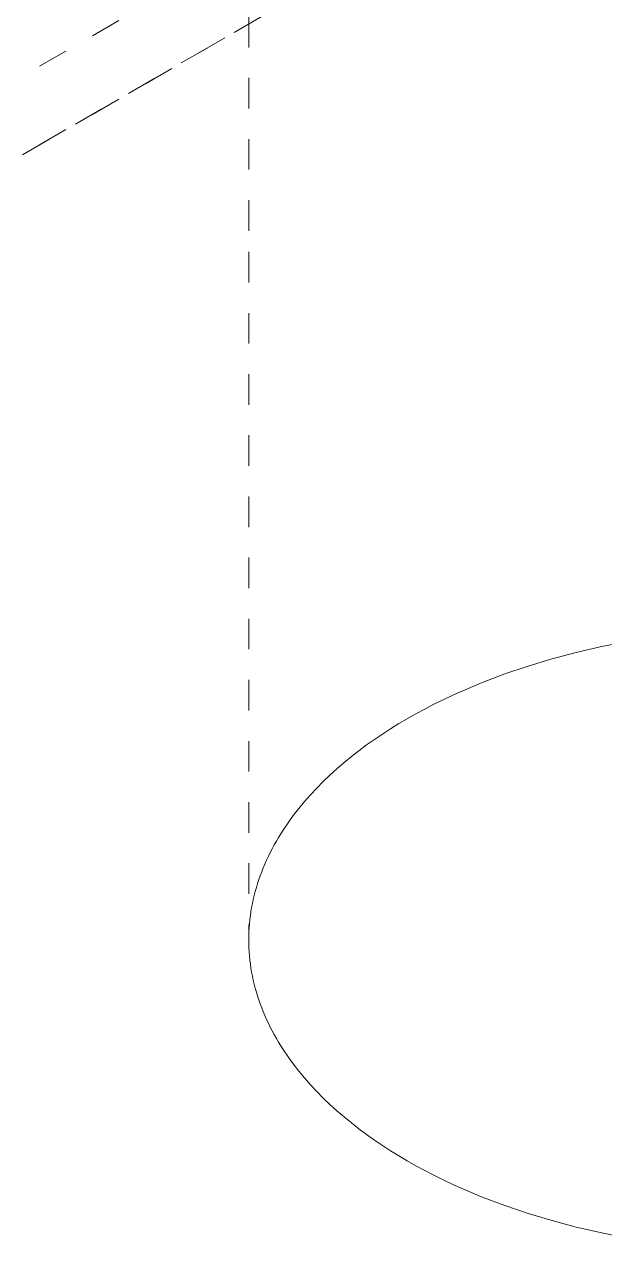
# Model space of a CAD drawing. Header units: inches. Extents: x -13 to 609, y -6 to 131.
# Drawn here: x 151.976 to 153.877, y 58.967 to 62.936 of the extents above; entities that cross this region are included whole.
import ezdxf

# ---------------------------------------------------------------- set-up
doc = ezdxf.new("R2010")
doc.units = ezdxf.units.IN
doc.linetypes.add('HIDDEN', pattern=[1.905, 1.27, -0.635])
doc.layers.add('ZANO_R_przerywana', color=250, linetype='HIDDEN', lineweight=0)

msp = doc.modelspace()

# ---------------------------------------------------------------- linework, layer by layer
at = {"layer": 'ZANO_R_przerywana', "ltscale": 0.05}
for p, q in [((152.71137, 64.76069), (152.71137, 62.19157)), ((147.52332, 60.19832), (154.48264, 64.21674)), ((154.48224, 63.95957), (147.52292, 59.94115)), ((147.52332, 59.94115), (154.48264, 63.95957)), ((152.71137, 62.19157), (152.71137, 59.94138)), ((153.86133, 60.8992), (153.77937, 60.88011)), ((153.94561, 60.91605), (153.86133, 60.8992)), ((153.69996, 60.85891), (153.62334, 60.83575)), ((153.77937, 60.88011), (153.69996, 60.85891)), ((153.62334, 60.83575), (153.54968, 60.81079)), ((153.47915, 60.78419), (153.44509, 60.77032)), ((153.54968, 60.81079), (153.47915, 60.78419)), ((153.37946, 60.74157), (153.34791, 60.72672)), ((153.41186, 60.75611), (153.37946, 60.74157)), ((153.44509, 60.77032), (153.41186, 60.75611)), ((153.28737, 60.69618), (153.25839, 60.68053)), ((153.31721, 60.71158), (153.28737, 60.69618)), ((153.34791, 60.72672), (153.31721, 60.71158)), ((153.23028, 60.66465), (153.20278, 60.64842)), ((153.25839, 60.68053), (153.23028, 60.66465)), ((153.149, 60.61446), (153.12278, 60.59674)), ((153.17568, 60.63169), (153.149, 60.61446)), ((153.20278, 60.64842), (153.17568, 60.63169)), ((153.09706, 60.57852), (153.07187, 60.55982)), ((153.12278, 60.59674), (153.09706, 60.57852)), ((153.04726, 60.54063), (153.02324, 60.52097)), ((153.07187, 60.55982), (153.04726, 60.54063)), ((152.99986, 60.50084), (152.97716, 60.48025)), ((153.02324, 60.52097), (152.99986, 60.50084)), ((152.95518, 60.4592), (152.93393, 60.43772)), ((152.97716, 60.48025), (152.95518, 60.4592)), ((152.91347, 60.41581), (152.89382, 60.39348)), ((152.93393, 60.43772), (152.91347, 60.41581)), ((152.89382, 60.39348), (152.87503, 60.37075)), ((152.85711, 60.34764), (152.8401, 60.32415)), ((152.87503, 60.37075), (152.85711, 60.34764)), ((152.82404, 60.30032), (152.81637, 60.28827)), ((152.8401, 60.32415), (152.82404, 60.30032)), ((152.80177, 60.26394), (152.79485, 60.25166)), ((152.80894, 60.27614), (152.80177, 60.26394)), ((152.81637, 60.28827), (152.80894, 60.27614)), ((152.78178, 60.22687), (152.77564, 60.21438)), ((152.78819, 60.2393), (152.78178, 60.22687)), ((152.79485, 60.25166), (152.78819, 60.2393)), ((152.75882, 60.17651), (152.75376, 60.16377)), ((152.76416, 60.1892), (152.75882, 60.17651)), ((152.76976, 60.20182), (152.76416, 60.1892)), ((152.77564, 60.21438), (152.76976, 60.20182)), ((152.74446, 60.13813), (152.74023, 60.12523)), ((152.74897, 60.15097), (152.74446, 60.13813)), ((152.75376, 60.16377), (152.74897, 60.15097)), ((152.73262, 60.09931), (152.72924, 60.08629)), ((152.73628, 60.11229), (152.73262, 60.09931)), ((152.74023, 60.12523), (152.73628, 60.11229)), ((152.72336, 60.06014), (152.72085, 60.04702)), ((152.72615, 60.07323), (152.72336, 60.06014)), ((152.72924, 60.08629), (152.72615, 60.07323)), ((152.71671, 60.0207), (152.71508, 60.00751)), ((152.71863, 60.03387), (152.71671, 60.0207)), ((152.72085, 60.04702), (152.71863, 60.03387)), ((152.71271, 59.98109), (152.71197, 59.96786)), ((152.71375, 59.99431), (152.71271, 59.98109)), ((152.71508, 60.00751), (152.71375, 59.99431)), ((152.71152, 59.95462), (152.71137, 59.94138)), ((152.71137, 59.94138), (152.71152, 59.92814)), ((152.71197, 59.96786), (152.71152, 59.95462)), ((152.71152, 59.92814), (152.71197, 59.9149)), ((152.71197, 59.9149), (152.71271, 59.90167)), ((152.71271, 59.90167), (152.71375, 59.88845)), ((152.71375, 59.88845), (152.71508, 59.87525)), ((152.71508, 59.87525), (152.71671, 59.86206)), ((152.71671, 59.86206), (152.71863, 59.84889)), ((152.71863, 59.84889), (152.72085, 59.83574)), ((152.72085, 59.83574), (152.72336, 59.82262)), ((152.72336, 59.82262), (152.72615, 59.80953)), ((152.72615, 59.80953), (152.72924, 59.79647)), ((152.72924, 59.79647), (152.73262, 59.78345)), ((152.73262, 59.78345), (152.73628, 59.77047)), ((152.73628, 59.77047), (152.74023, 59.75753)), ((152.74023, 59.75753), (152.74446, 59.74463)), ((152.74446, 59.74463), (152.74897, 59.73179)), ((152.74897, 59.73179), (152.75376, 59.71899)), ((152.75376, 59.71899), (152.75882, 59.70625)), ((152.75882, 59.70625), (152.76416, 59.69356)), ((152.76416, 59.69356), (152.76976, 59.68094)), ((152.76976, 59.68094), (152.77564, 59.66838)), ((152.77564, 59.66838), (152.78178, 59.65589)), ((152.78178, 59.65589), (152.78819, 59.64346)), ((152.78819, 59.64346), (152.79485, 59.6311)), ((152.79485, 59.6311), (152.80177, 59.61882)), ((152.80177, 59.61882), (152.80894, 59.60662)), ((152.80894, 59.60662), (152.81637, 59.59449)), ((152.81637, 59.59449), (152.82404, 59.58244)), ((152.82404, 59.58244), (152.8401, 59.55861)), ((152.8401, 59.55861), (152.85711, 59.53512)), ((152.85711, 59.53512), (152.87503, 59.51201)), ((152.87503, 59.51201), (152.89382, 59.48928)), ((152.89382, 59.48928), (152.91347, 59.46695)), ((152.91347, 59.46695), (152.93393, 59.44504)), ((152.93393, 59.44504), (152.95518, 59.42356)), ((152.95518, 59.42356), (152.97716, 59.40251)), ((152.97716, 59.40251), (152.99986, 59.38192)), ((152.99986, 59.38192), (153.02324, 59.36179)), ((153.02324, 59.36179), (153.04726, 59.34213)), ((153.04726, 59.34213), (153.07187, 59.32294)), ((153.07187, 59.32294), (153.09706, 59.30424)), ((153.09706, 59.30424), (153.12278, 59.28602)), ((153.12278, 59.28602), (153.149, 59.2683)), ((153.149, 59.2683), (153.17568, 59.25107)), ((153.17568, 59.25107), (153.20278, 59.23434)), ((153.20278, 59.23434), (153.23028, 59.21811)), ((153.23028, 59.21811), (153.25839, 59.20223)), ((153.25839, 59.20223), (153.28737, 59.18658)), ((153.28737, 59.18658), (153.31721, 59.17118)), ((153.31721, 59.17118), (153.34791, 59.15604)), ((153.34791, 59.15604), (153.37946, 59.14119)), ((153.37946, 59.14119), (153.41186, 59.12665)), ((153.41186, 59.12665), (153.44509, 59.11244)), ((153.44509, 59.11244), (153.47915, 59.09857)), ((153.47915, 59.09857), (153.54968, 59.07197)), ((153.54968, 59.07197), (153.62334, 59.04701)), ((153.62334, 59.04701), (153.69996, 59.02385)), ((153.69996, 59.02385), (153.77937, 59.00265)), ((153.77937, 59.00265), (153.86133, 58.98356)), ((153.86133, 58.98356), (153.94561, 58.96671))]:
    msp.add_line(p, q, dxfattribs=at)

doc.saveas('drawing.dxf')
